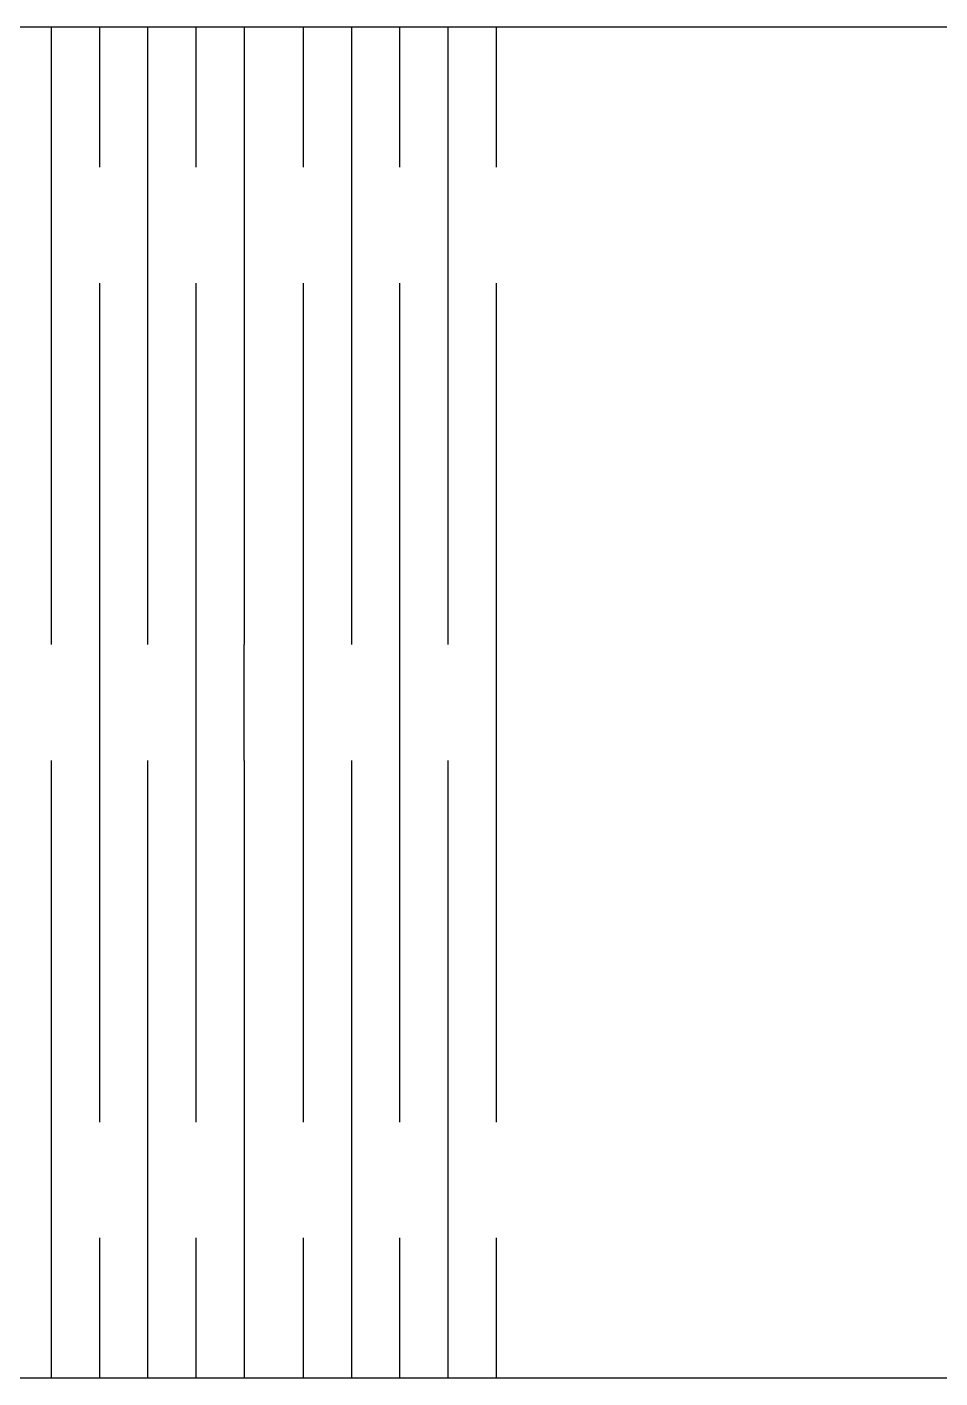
# Model space of a CAD drawing. Header units: millimetres. Extents: x 2967 to 3312, y 1779 to 1941.
# Drawn here: x 3063.3 to 3110.7, y 1871.4 to 1941.4 of the extents above; entities that cross this region are included whole.
import ezdxf

# ---------------------------------------------------------------- set-up
doc = ezdxf.new("R2010")
doc.units = ezdxf.units.MM

msp = doc.modelspace()

# ---------------------------------------------------------------- linework, layer by layer
for p, q in [((3064.574, 1941.38), (3064.574, 1909.38)), ((3067.074, 1941.38), (3067.074, 1934.115)), ((3069.574, 1941.38), (3069.574, 1909.38)), ((3072.074, 1941.38), (3072.074, 1934.115)), ((3074.574, 1941.38), (3074.574, 1909.38)), ((3077.637, 1941.38), (3077.637, 1934.115)), ((3080.137, 1941.38), (3080.137, 1909.38)), ((3082.637, 1941.38), (3082.637, 1934.115)), ((3085.137, 1941.38), (3085.137, 1909.38)), ((3087.637, 1941.38), (3087.637, 1934.115)), ((3067.074, 1928.115), (3067.074, 1884.643)), ((3072.074, 1928.115), (3072.074, 1884.643)), ((3077.637, 1928.115), (3077.637, 1884.643)), ((3082.637, 1928.115), (3082.637, 1884.643)), ((3087.637, 1928.115), (3087.637, 1884.643)), ((3074.574, 1903.38), (3074.574, 1909.38)), ((3064.574, 1903.38), (3064.574, 1871.38)), ((3069.574, 1903.38), (3069.574, 1871.38)), ((3074.574, 1903.38), (3074.574, 1871.38)), ((3080.137, 1903.38), (3080.137, 1871.38)), ((3085.137, 1903.38), (3085.137, 1871.38)), ((3067.074, 1878.643), (3067.074, 1871.38)), ((3072.074, 1878.643), (3072.074, 1871.38)), ((3077.637, 1878.643), (3077.637, 1871.38)), ((3082.637, 1878.643), (3082.637, 1871.38)), ((3087.637, 1878.643), (3087.637, 1871.38))]:
    msp.add_line(p, q)
msp.add_lwpolyline([(2967.148, 1871.38), (3311.841, 1871.38), (3311.841, 1941.38), (2967.148, 1941.38)], close=True)

doc.saveas('drawing.dxf')
